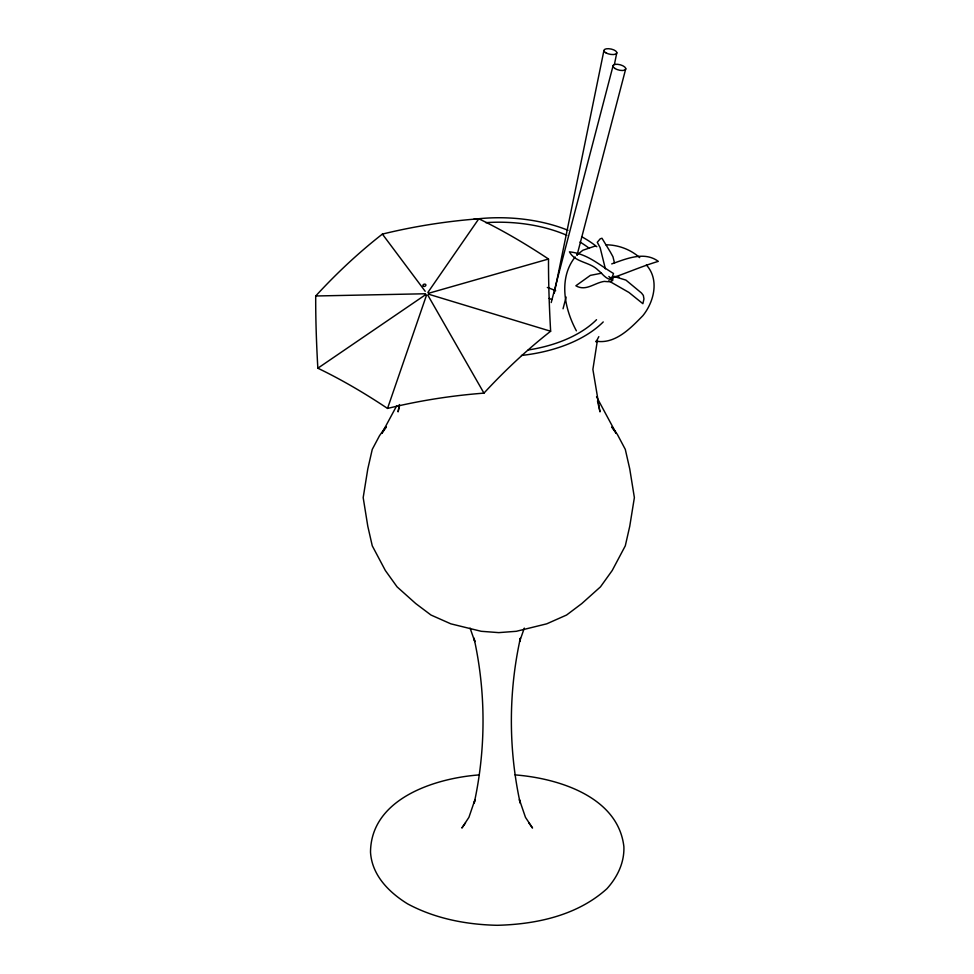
<?xml version="1.0" encoding="UTF-8"?>
<svg xmlns="http://www.w3.org/2000/svg" width="974" height="974" viewBox="0 0 974 974"><rect width="100%" height="100%" fill="white"/><g stroke="black" fill="none" stroke-linecap="round" stroke-linejoin="round"><path stroke-width="1.46" d="M597.452 340.084L592.886 369.414L599.996 411.88L597.488 400.911M399.316 404.563L398.086 411.88L399.657 405.026M554.23 293.369L603.917 50.575M614.387 64.588L616.822 52.669M474.728 800.774L474.204 803.063C485.989 748.982 486.002 692.137 473.997 638.092L474.788 641.562L470.089 628.108M551.211 302.561L613.17 65.404M563.045 308.782L566.113 297.033M577.034 255.225L625.771 68.691M474.983 799.63L468.92 817.344L461.859 828.034L465.511 822.945M387.53 408.435A417.773 284.165 -1.7 0 1 483.956 393.131A417.773 241.199 -60 0 1 550.639 331.233A417.773 56.942 81 0 1 548.508 259.023A417.773 160.673 47.1 0 0 478.818 218.785A417.773 284.165 -1.7 0 0 382.392 234.101A406.255 234.551 -60 0 0 315.71 295.986A406.255 55.372 81 0 0 317.841 368.209A406.255 156.242 47.1 0 1 387.53 408.435L426.515 295.159M524.304 628.108L519.605 641.562L520.396 638.092C508.391 692.137 508.404 748.982 520.189 803.063L519.41 799.63L525.473 817.344L532.534 828.034L528.882 822.945M596.076 341.898L598.815 336.651M396.722 405.732L381.893 433.284L386.228 427.257M575.171 256.978C558.236 278.247 564.396 308.636 576.389 330.831M427.866 292.48L478.818 218.785M385.862 426.782L379.556 435.634L372.263 449.379L367.795 468.944L363.18 497.604L367.795 526.252L372.263 545.83L385.351 570.508L397.075 586.859L415.74 603.563L430.983 615.032L450.84 623.835L481.229 631.298L498.773 632.625L516.33 631.298L546.718 623.835L566.576 615.032L581.807 603.563L600.471 586.859L612.208 570.508L625.296 545.83L629.752 526.252L634.378 497.604L629.752 468.944L625.296 449.379L617.419 434.526L612.062 427.038M577.071 254.871L582.866 250.257L595.224 246.032M317.841 368.209L425.748 294.586M611.124 278.966L613.425 277.42M611.721 263.905C626.197 258.865 644.216 250.902 658.302 261.373C642.061 266.17 626.818 273.037 610.71 278.406L608.86 276.458M601.53 273.195L590.366 275.374L575.865 285.772C585.983 291.701 594.53 282.716 604.318 281.401C607.143 281.571 610.333 282.326 612.756 280.427L612.816 278.99L610.82 277.48M428.45 293.32L548.508 259.023M479.305 774.902C435.159 778.141 370.911 798.534 370.51 852.153C371.873 875.249 388.955 892.342 407.619 903.872C435.147 918.64 466.181 924.606 497.19 925.3C536.187 924.314 577.205 915.584 606.912 888.726C617.419 877.099 624.48 862.611 623.884 846.686C618.113 796.562 557.919 778.214 515.088 774.902M315.71 295.986L425.504 293.758M596.015 341.168C615.215 344.419 630.628 328.189 642.877 315.673C654.114 301.745 659.556 279.501 646.371 264.989M605.865 244.803C618.222 244.851 630.482 249.405 639.723 257.623M614.034 276.373L619.038 276.993M614.582 276.653L625.917 280.098L641.452 292.979L643.339 295.402L643.948 298.933L642.889 303.705L628.924 292.443L608.738 280.865M428.463 294.172L550.639 331.233M549.178 298.409L551.808 299.59M382.392 234.101L425.188 291.299M611.855 427.257L616.177 433.284L596.551 396.795M427.756 295.037L483.956 393.131M605.378 268.836L600.154 247.713L597.281 242.282L600.24 238.813L601.969 238.253L610.357 252.035L612.963 256.759L614.509 263.053M547.339 287.476A95.732 55.262 0 0 1 555.655 290.715M603.235 321.931A120.313 69.458 0 0 1 521.443 355.449M473.693 219.296A120.313 69.458 0 0 1 568.025 230.29M581.624 236.694A120.313 69.458 0 0 1 596.855 246.751M596.526 319.703A112.57 64.99 0 0 1 528.176 349.983M485.819 222.656A112.57 64.99 0 0 1 566.88 235.331M580.005 242.051A112.57 64.99 0 0 1 588.953 248.09M612.317 276.847L611.891 279.575C605.938 279.599 602.322 273.45 598.024 270.139C589.879 261.799 575.159 262.639 569.437 251.84C587.444 253.776 598.9 264.721 613.498 273.487L612.317 276.847M614.959 68.484A6.562 2.739 14.6 0 0 625.588 69.385A6.562 2.739 14.6 0 0 617.589 64.308A6.562 2.739 14.6 0 0 614.959 68.484M423.836 286.417A1.546 1.12 -17.2 0 0 425.882 284.895A1.546 1.12 -17.2 0 0 423.434 284.518A1.546 1.12 -17.2 0 0 423.836 286.417M605.889 52.827A6.562 2.679 11.6 0 0 616.639 53.339A6.562 2.679 11.6 0 0 608.592 48.7A6.562 2.679 11.6 0 0 605.889 52.827"/></g></svg>
